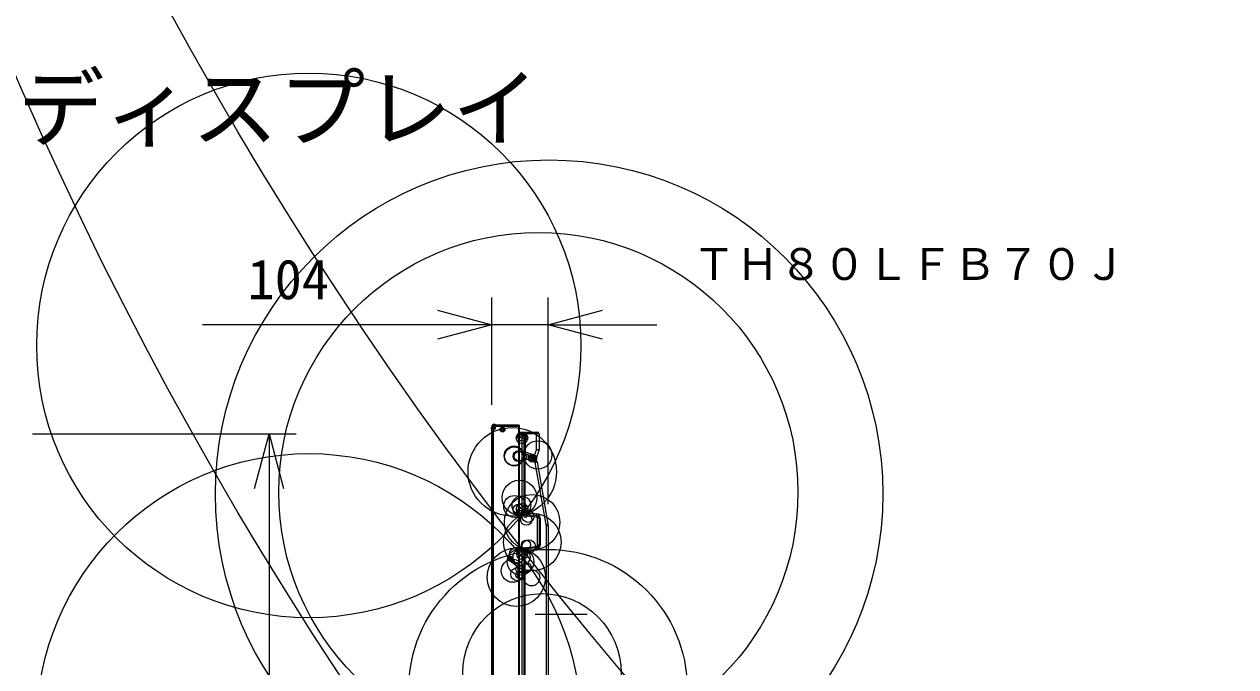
# Model space of a CAD drawing. Units: millimetres, scale not verified. Extents: x -62 to 354, y -57 to 326.
# Drawn here: x 8.8 to 64.6, y 29.2 to 58.7 of the extents above; entities that cross this region are included whole.
import ezdxf
from ezdxf.enums import TextEntityAlignment as Align

# ---------------------------------------------------------------- set-up
doc = ezdxf.new("R2010")
doc.units = ezdxf.units.MM
doc.header["$LTSCALE"] = 0.125
doc.linetypes.add('USER1', pattern=[28.575, 19.05, -3.175, 3.175, -3.175])
for name, color, linetype, lineweight in [('0-0_0', 7, 'Continuous', 18), ('0-4_SUNPO', 3, 'Continuous', 18), ('0-5_GAIKEI', 1, 'Continuous', 18)]:
    doc.layers.add(name, color=color, linetype=linetype, lineweight=lineweight)
doc.layers.add('0-1_MOJI1', color=7, linetype='Continuous')
doc.layers.add('0-3_TOUROKU', color=7, linetype='Continuous')
doc.styles.add('ＭＳ ゴシック', font='')
doc.styles.get('ＭＳ ゴシック').set_extended_font_data('MS Gothic')

# ---------------------------------------------------------------- blocks, each defined once
blk = doc.blocks.new('_Open30')
at = {"layer": '0-0_0'}
blk.add_line((0, 0), (-1, 0), dxfattribs=at)
blk.add_lwpolyline([(-1, 0.26795), (0, 0), (-1, -0.26795)], dxfattribs=at)
blk = doc.blocks.new('D5')
at = {"layer": '0-4_SUNPO'}
for p, q in [((73.6931, 353.3569), (85.8344, 353.3569)), ((84.5844, 350.8569), (84.5844, 328.5494)), ((73.6931, 326.0494), (85.8344, 326.0494))]:
    blk.add_line(p, q, dxfattribs=at)
at = {"layer": '0-4_SUNPO', "xscale": 2.5, "yscale": 2.5}
for p, rotation in [((84.5844, 353.3569), 90), ((84.5844, 326.0494), 270)]:
    blk.add_blockref('_Open30', p, dxfattribs=dict(at, rotation=rotation))
at = {"layer": '0-4_SUNPO', "color": 7, "style": 'ＭＳ ゴシック'}
blk.add_text('1093', height=1.833, rotation=90, dxfattribs=at).set_placement((83.9594, 337.2031), align=Align.BOTTOM_LEFT)
blk = doc.blocks.new('D1')
at = {"layer": '0-4_SUNPO'}
for p, q in [((94.8408, 354.7016), (94.8408, 359.63)), ((97.4308, 350.1348), (97.4308, 359.63)), ((92.3408, 358.38), (81.5137, 358.38)), ((97.4308, 358.38), (94.8408, 358.38)), ((99.9308, 358.38), (102.4308, 358.38))]:
    blk.add_line(p, q, dxfattribs=at)
at = {"layer": '0-4_SUNPO', "xscale": 2.5, "yscale": 2.5}
blk.add_blockref('_Open30', (94.8408, 358.38), dxfattribs=at)
at = {"layer": '0-4_SUNPO', "xscale": 2.5, "yscale": 2.5, "rotation": 180}
blk.add_blockref('_Open30', (97.4308, 358.38), dxfattribs=at)
at = {"layer": '0-4_SUNPO', "color": 7, "style": 'ＭＳ ゴシック'}
blk.add_text('104', height=1.833, dxfattribs=at).set_placement((83.597, 359.005), align=Align.BOTTOM_LEFT)

msp = doc.modelspace()

# ---------------------------------------------------------------- linework, layer by layer
at = {"layer": '0-5_GAIKEI', "color": 7}
for p, q in [((30.3501, 13.0189), (30.3501, 40.2057)), ((30.3574, 40.2233), (30.3928, 40.2587)), ((30.3574, 40.2183), (30.3574, 40.2183)), ((30.3923, 40.2532), (30.3928, 40.2537)), ((31.5901, 40.266), (30.4105, 40.266)), ((31.6026, 40.2535), (31.6026, 12.971)), ((31.6026, 39.9435), (32.4451, 39.9435)), ((32.5201, 39.8685), (32.5201, 39.134)), ((32.5126, 39.0912), (32.3987, 38.7783)), ((32.3999, 38.7238), (32.3999, 38.7239)), ((32.4298, 38.5719), (32.4076, 38.6974)), ((32.4298, 38.5719), (32.9325, 35.7208)), ((32.9401, 35.6339), (32.9401, 25.2481)), ((31.8645, 34.4831), (31.8645, 25.2473))]:
    msp.add_line(p, q, dxfattribs=at)
at = {"layer": '0-5_GAIKEI'}
for p, q in [((30.3574, 40.2183), (30.3923, 40.2532)), ((30.3923, 40.2114), (30.3574, 40.2113)), ((30.3574, 13.0133), (30.3574, 40.2113)), ((30.3574, 40.2113), (30.3574, 40.2113)), ((30.3583, 40.2242), (30.3633, 40.2242)), ((30.3928, 40.211), (30.3923, 40.2114)), ((30.3928, 13.0136), (30.3928, 40.211)), ((30.4103, 40.2588), (30.4047, 40.2532)), ((30.4047, 40.2238), (30.4103, 40.2182)), ((30.4105, 40.261), (30.4105, 40.2588)), ((30.4105, 40.261), (31.5901, 40.261)), ((31.5901, 40.2588), (30.4105, 40.2588)), ((30.4105, 40.2182), (31.5901, 40.2182)), ((30.4105, 40.2182), (30.4105, 13.0063)), ((31.5901, 40.2129), (30.4105, 40.2129)), ((31.5901, 12.9635), (31.5901, 40.261)), ((31.6026, 39.9414), (31.7479, 39.9261)), ((31.7479, 39.8018), (31.6026, 39.8171)), ((31.7479, 36.1759), (31.7479, 39.8018)), ((31.8151, 39.8018), (31.7479, 39.8018)), ((31.8151, 39.8516), (31.8151, 36.2414)), ((31.8823, 39.8516), (31.8151, 39.8516)), ((32.5201, 39.8685), (31.8813, 39.8685)), ((32.4082, 39.134), (32.4082, 39.8685)), ((32.3139, 38.875), (32.4082, 39.134)), ((32.5201, 39.134), (32.4082, 39.134)), ((31.8151, 38.7267), (31.8645, 38.7267)), ((31.8645, 38.9617), (32.3273, 38.7932)), ((31.8645, 38.7267), (31.8645, 36.2414)), ((32.3494, 38.5502), (31.8645, 38.7267)), ((31.8823, 39.0321), (32.3139, 38.875)), ((32.8522, 35.699), (32.3494, 38.5502)), ((32.4003, 36.0369), (31.6026, 36.1208)), ((31.8146, 36.2415), (31.8151, 36.2414)), ((31.8645, 36.2414), (31.8151, 36.2414)), ((31.8645, 36.2414), (32.3904, 36.1861)), ((31.8813, 36.1669), (32.4082, 36.1115)), ((31.8813, 36.1669), (31.8823, 36.1668)), ((32.4082, 36.1115), (32.4003, 36.0369)), ((32.5695, 35.9872), (32.4451, 35.9872)), ((32.5201, 35.9872), (32.5201, 34.7373)), ((32.5695, 35.9872), (32.5695, 34.7373)), ((32.8579, 25.2476), (32.8579, 35.6339)), ((32.9401, 35.6339), (32.8579, 35.6339)), ((31.6026, 34.6038), (32.4003, 34.6876)), ((31.2026, 34.1585), (31.2026, 34.066)), ((31.7479, 18.6759), (31.7479, 34.5486)), ((31.8151, 34.4831), (31.8146, 34.483)), ((31.8151, 34.4831), (31.8151, 18.7414)), ((31.8151, 34.4831), (31.8645, 34.4831)), ((32.3904, 34.5384), (31.8645, 34.4831)), ((31.8823, 34.5577), (31.8813, 34.5576)), ((31.8227, 33.6511), (31.8151, 33.6511)), ((31.8227, 33.6511), (31.8227, 33.3734)), ((31.8227, 33.3734), (31.8151, 33.3734))]:
    msp.add_line(p, q, dxfattribs=at)
at = {"layer": '0-5_GAIKEI', "color": 9, "linetype": 'USER1'}
msp.add_line((34.7314, 31.5618), (32.0767, 31.5618), dxfattribs=at)
at = {"layer": '0-5_GAIKEI'}
for points in [[(31.8823, 39.8516), (31.8823, 39.0321), (31.8151, 39.0321)], [(32.5695, 34.7373), (32.4451, 34.7373), (32.4451, 35.9872)], [(32.4003, 34.6876), (32.4082, 34.613), (31.8813, 34.5576)]]:
    msp.add_lwpolyline(points, dxfattribs=at)
for centre, radius in [((174.0137, 145.3979), 180.342), ((174.0137, 127.8979), 180.342), ((21.9239, 43.9278), 12.5246), ((32.9836, 37.0963), 15.3624), ((32.4907, 37.177), 11.9491), ((30.4117, 40.124), 0.089), ((30.4099, 40.143), 0.0699), ((30.3674, 40.2164), 0.0112), ((30.3659, 40.2159), 0.00961), ((30.364, 40.2154), 0.00767), ((30.3622, 40.2153), 0.00592), ((30.3606, 40.2155), 0.0043), ((30.3599, 40.2159), 0.00345), ((30.3575, 40.2113), 0.00007), ((30.418, 40.1748), 0.0442), ((30.4157, 40.1791), 0.0393), ((30.4166, 40.1795), 0.0392), ((30.4544, 40.2463), 0.0712), ((30.4066, 40.2361), 0.023), ((30.4342, 40.2382), 0.0495), ((30.4188, 40.235), 0.0337), ((30.4101, 40.2357), 0.025), ((30.4059, 40.2404), 0.0186), ((30.4283, 40.2293), 0.0336), ((30.4255, 40.2454), 0.03), ((30.4183, 40.2362), 0.0215), ((30.417, 40.2402), 0.0201), ((30.4127, 40.2384), 0.0155), ((30.4126, 40.2386), 0.0153), ((30.8401, 40.0598), 0.1125), ((31.29, 38.1171), 2.0362), ((30.8401, 40.0598), 0.075), ((30.8401, 40.0598), 0.0462), ((31.7387, 39.6718), 0.2631), ((31.7502, 39.7262), 0.2076), ((31.7747, 39.7893), 0.1399), ((31.8021, 39.8305), 0.0904), ((31.8215, 39.8493), 0.0634), ((31.8354, 39.8577), 0.0472), ((31.3661, 38.8511), 0.4515), ((31.376, 38.825), 0.4412), ((31.57, 38.8332), 0.2469), ((31.5969, 38.8333), 0.22), ((32.4651, 38.8913), 0.6501), ((21.9239, 26.4278), 12.5246), ((31.9384, 38.7953), 0.1235), ((31.8854, 38.7995), 0.0703), ((32.2192, 38.7421), 0.1829), ((32.232, 38.7464), 0.1694), ((32.266, 38.7596), 0.133), ((32.2903, 38.7745), 0.1045), ((32.305, 38.7895), 0.0835), ((32.3465, 38.7683), 0.0531), ((32.3998, 38.7791), 0.00132), ((31.6195, 36.927), 0.8014), ((31.3963, 36.5259), 0.5032), ((32.2019, 35.7942), 1.2785), ((31.7097, 36.5699), 0.4331), ((31.5848, 36.37), 0.2585), ((31.7435, 36.3993), 0.2591), ((31.668, 36.2942), 0.146), ((31.7525, 36.3235), 0.1828), ((31.707, 36.2542), 0.0901), ((31.7308, 36.2243), 0.0519), ((32.016, 36.0624), 0.2705), ((31.841, 36.21), 0.0416), ((32.2141, 34.8871), 1.3234), ((31.933, 35.9143), 0.2584), ((31.7423, 36.2037), 0.0283), ((31.8159, 36.2373), 0.00451), ((31.8149, 36.2389), 0.00259), ((31.891, 36.0908), 0.077), ((31.8808, 36.1519), 0.015), ((31.4773, 33.2734), 1.3444), ((31.6672, 33.9806), 0.6122), ((31.5084, 34.2889), 0.3593), ((31.7188, 34.1974), 0.3893), ((31.7446, 34.3325), 0.2518), ((31.7526, 34.4039), 0.1799), ((31.9205, 34.7622), 0.2088), ((32.0456, 34.6855), 0.3082), ((31.8591, 34.5316), 0.0664), ((31.8842, 34.597), 0.0397), ((31.8809, 34.5756), 0.018), ((32.9344, 28.1407), 6.4067), ((31.3047, 33.5642), 0.5279), ((31.1976, 34.1123), 0.1125), ((31.1976, 34.1123), 0.075), ((31.2026, 34.1123), 0.0462), ((31.6662, 34.4293), 0.1481), ((31.7147, 34.4787), 0.0789), ((31.7319, 34.5019), 0.0499), ((31.7404, 34.517), 0.0326), ((31.7433, 34.5242), 0.0248), ((31.8397, 34.5124), 0.0392), ((31.8155, 34.487), 0.00408), ((31.5236, 33.4068), 0.3026), ((31.6363, 33.3812), 0.187), ((31.6373, 33.6439), 0.1859), ((31.6809, 33.3737), 0.1418), ((31.6831, 33.6509), 0.1396), ((32.1786, 33.2413), 0.373), ((31.9878, 33.7377), 0.1769), ((31.8323, 33.7018), 0.0173), ((31.8315, 33.3228), 0.0165), ((32.6571, 28.8724), 3.6429)]:
    msp.add_circle(centre, radius, dxfattribs=at)
at = {"layer": '0-5_GAIKEI', "color": 7}
for centre, radius, start, end in [((30.3751, 40.2057), 0.025, 135, 180), ((30.4105, 40.241), 0.025, 90, 135), ((31.5901, 40.2535), 0.0125, 0, 90), ((32.4451, 39.8685), 0.075, 0, 90), ((32.3951, 39.134), 0.125, 340, 0), ((32.4691, 38.7527), 0.075, 160, 196.02477), ((32.4685, 38.7525), 0.0743, 196.15276, 202.11695), ((32.4401, 35.6339), 0.5, 0, 10)]:
    msp.add_arc(centre, radius, start, end, dxfattribs=at)
at = {"layer": '0-5_GAIKEI'}
for centre, radius, start, end in [((30.3751, 40.2007), 0.025, 135.04095, 180), ((30.4105, 40.236), 0.025, 90.59597, 134.98872), ((30.4105, 40.236), 0.025, 90, 90.58469), ((30.4105, 40.2413), 0.0175, 90, 90.58469), ((30.4105, 40.2357), 0.0175, 269.41531, 270), ((31.5901, 40.2485), 0.0125, 0, 90), ((31.7401, 39.8516), 0.075, 0, 84), ((31.7323, 39.8516), 0.15, 0, 6.49483), ((31.8901, 39.0321), 0.075, 180, 250), ((32.2845, 38.6757), 0.125, 10, 70), ((31.8901, 36.2414), 0.075, 180, 264), ((32.3695, 35.9872), 0.2, 0, 84), ((32.3951, 35.9872), 0.05, 0, 84), ((32.3951, 35.9872), 0.125, 0, 84), ((32.4829, 35.6339), 0.375, 0, 10), ((32.3695, 34.7373), 0.2, 276, 0), ((32.3951, 34.7373), 0.05, 276, 0), ((32.3951, 34.7373), 0.125, 276, 0), ((31.8901, 34.4831), 0.075, 96, 180)]:
    msp.add_arc(centre, radius, start, end, dxfattribs=at)
for centre, major_axis, ratio, start_param, end_param in [((30.3751, 40.2007), (0.025, 0), 0.6, 2.3569092, 3.1415927), ((30.4047, 40.2409), (0.0124, -0.0124), 0.57735, 2.0943951, 3.1415927), ((30.4047, 40.2114), (0.0124, 0.0124), 0.57735, 1.0471976, 2.0943951), ((30.4103, 40.2535), (0.00008, -0.0075), 0.010204, 2.3561424, 3.1415927), ((30.4103, 40.2129), (-0.00008, -0.0075), 0.010204, 3.9270429, 4.7124931), ((30.4105, 40.2304), (0.025, 0), 0.7, 4.7021842, 4.712389), ((31.5901, 40.2485), (0.0125, 0), 0.824264, 6.2831853, 7.8539816), ((31.5901, 40.2108), (0.0125, 0), 0.589949, 6.2831853, 7.8539816), ((31.5901, 40.2108), (0.0125, 0), 0.165685, 6.2831853, 7.8539816), ((33.0137, 39.8685), (-1.4272, 0.075), 0.000288, 0.150321, 0.4864829), ((31.7401, 39.8013), (0.0078, 0.1249), 0.062267, 4.7206874, 6.2805573), ((31.7558, 40.0007), (-0.0078, -0.0746), 0.091213, 6.2831853, 6.7744416), ((31.8891, 39.8685), (-0.0745, -0.0085), 0.011888, 4.8164342, 6.2831853), ((32.4003, 39.8685), (0, -0.075), 0.104528, 1.5707963, 3.1415927), ((32.3951, 39.134), (-0.1175, 0.0428), 0.035925, 3.1415927, 4.6140057), ((31.7918, 38.8487), (-0.0249, -0.0019), 0.002647, 2.7783785, 2.9730944), ((31.8901, 38.6863), (-0.0265, 0.2755), 0.079213, 6.2454323, 7.6989824), ((31.8901, 39.0321), (-0.0257, -0.0705), 0.098287, 4.7481474, 6.2831853), ((32.3218, 38.875), (-0.0257, -0.0705), 0.098287, 4.7481474, 6.2831853), ((32.3033, 38.8818), (-0.1175, 0.0428), 0.021555, 1.6691796, 1.8381251), ((32.3529, 38.8637), (-0.0257, -0.0705), 0.264315, 4.7470444, 6.2831853), ((32.3096, 38.5336), (0.016, 0.26), 0.149078, 4.785565, 6.2391151), ((32.3067, 38.5502), (0.1231, 0.0217), 0.063077, 5.0559308, 6.2831853), ((33.0058, 35.9725), (-1.4271, 0.1517), 0.104516, 5.8023317, 6.1109899), ((33.0137, 35.9725), (-1.4272, 0.1508), 0.052258, 5.8022404, 6.1384023), ((31.7558, 36.1759), (-0.0069, 0.0747), 0.104093, 1.5612098, 2.0524661), ((31.8891, 36.2415), (0.0078, 0.0746), 0.993512, 1.6748416, 3.1266499), ((31.8901, 36.2414), (0.0078, 0.0746), 0.340364, 1.6065548, 3.1415927), ((31.8891, 36.2415), (0.0078, 0.0746), 0.993512, 3.1266499, 3.1415927), ((32.416, 36.1861), (0.0078, 0.0746), 0.340364, 1.6065548, 3.1415927), ((32.8094, 35.699), (-0.1231, -0.0217), 0.063077, 1.9143382, 3.1415927), ((33.0137, 34.7521), (1.4272, 0.1508), 0.052258, 3.2863756, 3.6225375), ((31.7558, 34.5486), (0.0069, 0.0747), 0.104093, 1.0891266, 1.5803829), ((32.416, 34.5384), (-0.0078, 0.0746), 0.340364, 0, 1.5350379), ((33.0058, 34.7521), (1.4271, 0.1517), 0.104516, 3.3137881, 3.6224463), ((31.8891, 34.483), (-0.0078, 0.0746), 0.993512, 0.0134662, 1.4667511), ((31.8901, 34.4831), (-0.0078, 0.0746), 0.340364, 0, 1.5350379), ((31.8891, 34.483), (-0.0078, 0.0746), 0.993512, 0, 0.0134662)]:
    msp.add_ellipse(centre, major_axis=major_axis, ratio=ratio, start_param=start_param, end_param=end_param, dxfattribs=at)

# ---------------------------------------------------------------- block references
at = {"layer": '0-4_SUNPO'}
for name in ['D1', 'D5']:
    msp.add_blockref(name, (-64.4907, -313.5009), dxfattribs=at)

# ---------------------------------------------------------------- texts
at = {"layer": '0-1_MOJI1', "style": 'ＭＳ ゴシック'}
msp.add_text('マルチタッチスクリーンディスプレイ', height=2.933, dxfattribs=at).set_placement((-35.4907, 52.4991), align=Align.BOTTOM_LEFT)
at = {"layer": '0-3_TOUROKU', "style": 'ＭＳ ゴシック'}
msp.add_text('ＴＨ８０ＬＦＢ７０Ｊ', height=1.466, dxfattribs=at).set_placement((39.576, 46.4991), align=Align.BOTTOM_LEFT)

doc.saveas('drawing.dxf')
